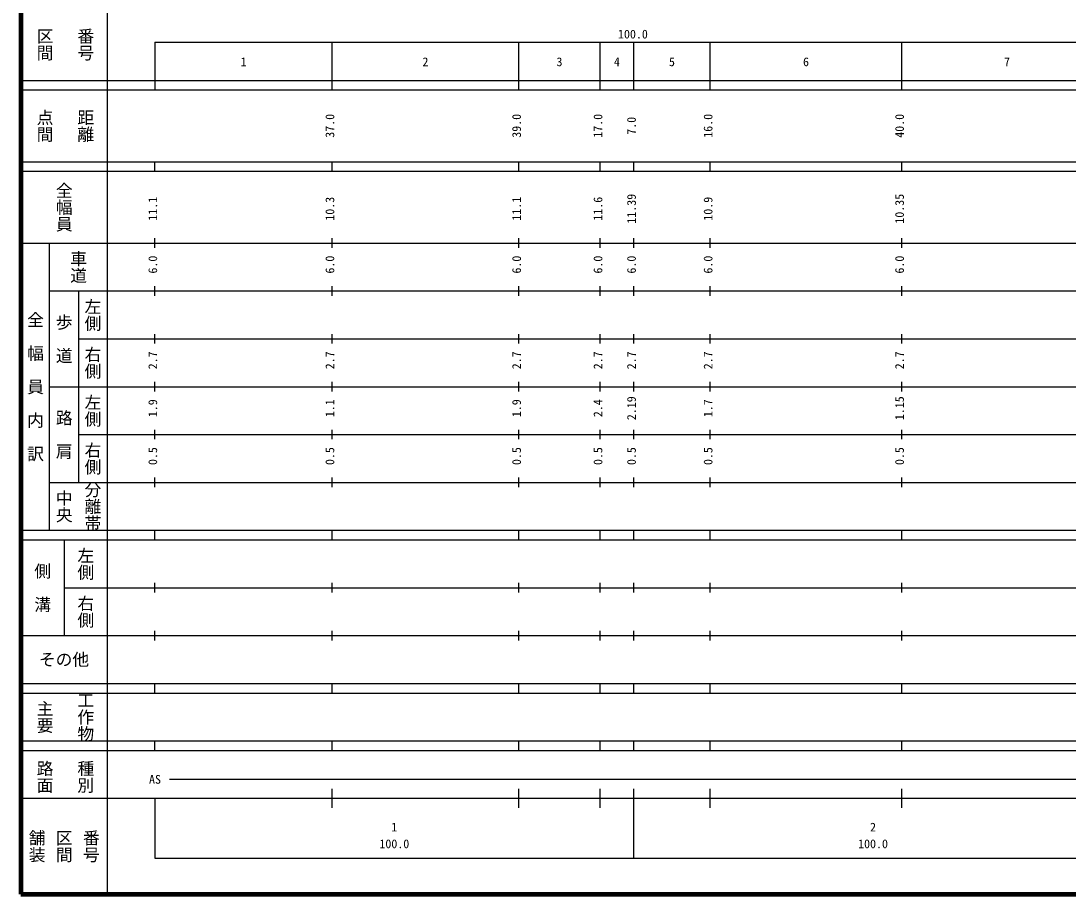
# Model space of a CAD drawing. Units: millimetres on the paper, enlarged 1000 times. Extents: x 40000 to 680000, y 20000 to 380000.
# Drawn here: x 40000 to 258740, y 20000 to 202409 of the extents above; entities that cross this region are included whole.
import ezdxf
from ezdxf.enums import TextEntityAlignment as Align

# ---------------------------------------------------------------- set-up
doc = ezdxf.new("R2010")
doc.units = ezdxf.units.MM
doc.header["$LTSCALE"] = 1000
doc.layers.add('M-TTL', color=2, linetype='Continuous', lineweight=140)
doc.layers.add('M-TTL-BAND', color=7, linetype='Continuous', lineweight=25)
doc.styles.add('@ＭＳ ゴシック', font='')
doc.styles.add('ＭＳ ゴシック', font='')
doc.styles.get('@ＭＳ ゴシック').set_extended_font_data('@MS Gothic')
doc.styles.get('ＭＳ ゴシック').set_extended_font_data('MS Gothic')

msp = doc.modelspace()

# ---------------------------------------------------------------- linework, layer by layer
at = {"layer": 'M-TTL'}
for p, q in [((40000, 380000), (40000, 20000)), ((40000, 20000), (680000, 20000))]:
    msp.add_line(p, q, dxfattribs=at)
at = {"layer": 'M-TTL-BAND'}
for p, q in [((58000, 370000), (58000, 20000)), ((68000, 198000), (579000, 198000)), ((68000, 198000), (68000, 188000)), ((105000, 188000), (105000, 198000)), ((144000, 188000), (144000, 198000)), ((161000, 188000), (161000, 198000)), ((168000, 188000), (168000, 198000)), ((184000, 188000), (184000, 198000)), ((224000, 188000), (224000, 198000)), ((40000, 190000), (579000, 190000)), ((40000, 188000), (579000, 188000)), ((40000, 173000), (579000, 173000)), ((68000, 171000), (68000, 173000)), ((105000, 171000), (105000, 173000)), ((144000, 171000), (144000, 173000)), ((161000, 171000), (161000, 173000)), ((168000, 171000), (168000, 173000)), ((184000, 171000), (184000, 173000)), ((224000, 171000), (224000, 173000)), ((40000, 171000), (579000, 171000)), ((40000, 156000), (579000, 156000)), ((46000, 96000), (46000, 156000)), ((68000, 155000), (68000, 157000)), ((105000, 155000), (105000, 157000)), ((144000, 155000), (144000, 157000)), ((161000, 155000), (161000, 157000)), ((168000, 155000), (168000, 157000)), ((184000, 155000), (184000, 157000)), ((224000, 155000), (224000, 157000)), ((68000, 145000), (68000, 147000)), ((105000, 145000), (105000, 147000)), ((144000, 145000), (144000, 147000)), ((161000, 145000), (161000, 147000)), ((168000, 145000), (168000, 147000)), ((184000, 145000), (184000, 147000)), ((224000, 145000), (224000, 147000)), ((46000, 146000), (579000, 146000)), ((52000, 146000), (52000, 106000)), ((52000, 136000), (579000, 136000)), ((68000, 135000), (68000, 137000)), ((105000, 135000), (105000, 137000)), ((144000, 135000), (144000, 137000)), ((161000, 135000), (161000, 137000)), ((168000, 135000), (168000, 137000)), ((184000, 135000), (184000, 137000)), ((224000, 135000), (224000, 137000)), ((68000, 125000), (68000, 127000)), ((105000, 125000), (105000, 127000)), ((144000, 125000), (144000, 127000)), ((161000, 125000), (161000, 127000)), ((168000, 125000), (168000, 127000)), ((184000, 125000), (184000, 127000)), ((224000, 125000), (224000, 127000)), ((46000, 126000), (579000, 126000)), ((52000, 116000), (579000, 116000)), ((68000, 115000), (68000, 117000)), ((105000, 115000), (105000, 117000)), ((144000, 115000), (144000, 117000)), ((161000, 115000), (161000, 117000)), ((168000, 115000), (168000, 117000)), ((184000, 115000), (184000, 117000)), ((224000, 115000), (224000, 117000)), ((46000, 106000), (579000, 106000)), ((68000, 105000), (68000, 107000)), ((105000, 105000), (105000, 107000)), ((144000, 105000), (144000, 107000)), ((161000, 105000), (161000, 107000)), ((168000, 105000), (168000, 107000)), ((184000, 105000), (184000, 107000)), ((224000, 105000), (224000, 107000)), ((40000, 96000), (579000, 96000)), ((68000, 94000), (68000, 96000)), ((105000, 94000), (105000, 96000)), ((144000, 94000), (144000, 96000)), ((161000, 94000), (161000, 96000)), ((168000, 94000), (168000, 96000)), ((184000, 94000), (184000, 96000)), ((224000, 94000), (224000, 96000)), ((40000, 94000), (579000, 94000)), ((49000, 94000), (49000, 74000)), ((49000, 84000), (579000, 84000)), ((68000, 83000), (68000, 85000)), ((105000, 83000), (105000, 85000)), ((144000, 83000), (144000, 85000)), ((161000, 83000), (161000, 85000)), ((168000, 83000), (168000, 85000)), ((184000, 83000), (184000, 85000)), ((224000, 83000), (224000, 85000)), ((68000, 73000), (68000, 75000)), ((105000, 73000), (105000, 75000)), ((144000, 73000), (144000, 75000)), ((161000, 73000), (161000, 75000)), ((168000, 73000), (168000, 75000)), ((184000, 73000), (184000, 75000)), ((224000, 73000), (224000, 75000)), ((40000, 74000), (579000, 74000)), ((40000, 64000), (579000, 64000)), ((68000, 62000), (68000, 64000)), ((105000, 62000), (105000, 64000)), ((144000, 62000), (144000, 64000)), ((161000, 62000), (161000, 64000)), ((168000, 62000), (168000, 64000)), ((184000, 62000), (184000, 64000)), ((224000, 62000), (224000, 64000)), ((40000, 62000), (579000, 62000)), ((40000, 52000), (579000, 52000)), ((68000, 50000), (68000, 52000)), ((105000, 50000), (105000, 52000)), ((144000, 50000), (144000, 52000)), ((161000, 50000), (161000, 52000)), ((168000, 50000), (168000, 52000)), ((184000, 50000), (184000, 52000)), ((224000, 50000), (224000, 52000)), ((40000, 50000), (579000, 50000)), ((71000, 44000), (565000, 44000)), ((105000, 38000), (105000, 42000)), ((144000, 38000), (144000, 42000)), ((161000, 38000), (161000, 42000)), ((168000, 27500), (168000, 42000)), ((184000, 38000), (184000, 42000)), ((224000, 38000), (224000, 42000)), ((40000, 40000), (579000, 40000)), ((68000, 40000), (68000, 27500)), ((68000, 27500), (579000, 27500))]:
    msp.add_line(p, q, dxfattribs=at)

# ---------------------------------------------------------------- texts
at = {"layer": 'M-TTL-BAND', "style": '@ＭＳ ゴシック'}
for s, p in [('区間', (45000, 197500)), ('番号', (53500, 197500)), ('点間', (45000, 180500)), ('距離', (53500, 180500)), ('全幅員', (49000, 163500)), ('車道', (52000, 151000)), ('左側', (55000, 141000)), ('全\u3000幅\u3000員\u3000内\u3000訳', (43000, 126000)), ('歩\u3000道', (49000, 136000)), ('右側', (55000, 131000)), ('左側', (55000, 121000)), ('路\u3000肩', (49000, 116000)), ('右側', (55000, 111000)), ('分離帯', (55000, 101000)), ('中央', (49000, 101000)), ('左側', (53500, 89000)), ('側\u3000溝', (44500, 84000)), ('右側', (53500, 79000)), ('工作物', (53500, 57000)), ('主要', (45000, 57000)), ('路面', (45000, 44500)), ('種別', (53500, 44500)), ('舗装', (43333, 30000)), ('区間', (49000, 30000)), ('番号', (54667, 30000))]:
    msp.add_text(s, height=2566, rotation=270, dxfattribs=at).set_placement(p, align=Align.MIDDLE_CENTER)
at = {"layer": 'M-TTL-BAND', "style": 'ＭＳ ゴシック'}
for s, p in [('100.0', (167844, 198195)), ('1', (86500, 192405)), ('2', (124500, 192405)), ('3', (152500, 192405)), ('4', (164500, 192405)), ('5', (176000, 192405)), ('6', (204000, 192405)), ('7', (246000, 192405)), ('AS', (68000, 42500)), ('1', (118000, 32523)), ('2', (218000, 32523)), ('100.0', (118000, 29033)), ('100.0', (218000, 29033))]:
    msp.add_text(s, height=1833, dxfattribs=at).set_placement(p, align=Align.BOTTOM_CENTER)
for s, p in [('37.0', (106000, 180500)), ('39.0', (145000, 180500)), ('17.0', (162000, 180500)), ('7.0', (169000, 180500)), ('16.0', (185000, 180500)), ('40.0', (225000, 180500)), ('11.1', (69000, 163174)), ('10.3', (106000, 163174)), ('11.1', (145000, 163174)), ('11.6', (162000, 163174)), ('11.39', (169000, 163174)), ('10.9', (185000, 163174)), ('10.35', (225000, 163174)), ('6.0', (69000, 151500)), ('6.0', (106000, 151500)), ('6.0', (145000, 151500)), ('6.0', (162000, 151500)), ('6.0', (169000, 151500)), ('6.0', (185000, 151500)), ('6.0', (225000, 151500)), ('2.7', (69000, 131500)), ('2.7', (106000, 131500)), ('2.7', (145000, 131500)), ('2.7', (162000, 131500)), ('2.7', (169000, 131500)), ('2.7', (185000, 131500)), ('2.7', (225000, 131500)), ('1.9', (69000, 121500)), ('1.1', (106000, 121500)), ('1.9', (145000, 121500)), ('2.4', (162000, 121500)), ('2.19', (169000, 121500)), ('1.7', (185000, 121500)), ('1.15', (225000, 121500)), ('0.5', (69000, 111500)), ('0.5', (106000, 111500)), ('0.5', (145000, 111500)), ('0.5', (162000, 111500)), ('0.5', (169000, 111500)), ('0.5', (185000, 111500)), ('0.5', (225000, 111500))]:
    msp.add_text(s, height=1833, rotation=90, dxfattribs=at).set_placement(p, align=Align.BOTTOM_CENTER)
msp.add_text('その他', height=2566, dxfattribs=at).set_placement((49000, 69000), align=Align.MIDDLE_CENTER)

doc.saveas('drawing.dxf')
